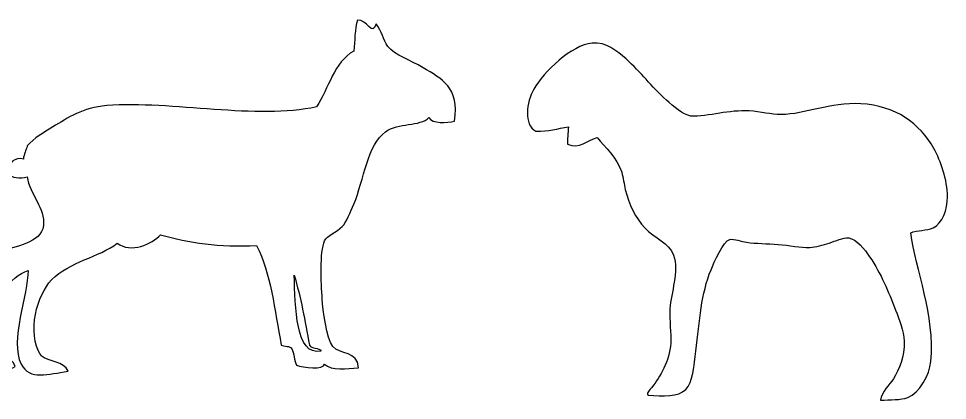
# Model space of a CAD drawing. Header units: centimetres. Extents: x -66 to 65, y -66 to 66.
# Drawn here: x 43.51 to 56.91, y 14.82 to 20.32 of the extents above; entities that cross this region are included whole.
import ezdxf

# ---------------------------------------------------------------- set-up
doc = ezdxf.new("R2010")
doc.units = ezdxf.units.CM
doc.header["$MEASUREMENT"] = 0
doc.layers.add('Layer 1', color=7, linetype='Continuous')

msp = doc.modelspace()

# ---------------------------------------------------------------- linework, layer by layer
at = {"layer": 'Layer 1'}
for points, knots in [([(47.92783, 15.34357), (47.91217, 15.25824), (47.62112, 15.29169), (47.52233, 15.32648), (47.52233, 15.32648), (47.4878, 15.39429), (47.49312, 15.50203), (47.45468, 15.56564), (47.45468, 15.56564), (47.4323, 15.61147), (47.3475, 15.59395), (47.30254, 15.61692), (47.30254, 15.61692), (47.20869, 16.11989), (47.15112, 16.65975), (46.94768, 17.05181), (46.94768, 17.05181), (46.40798, 17.02448), (45.9651, 17.09496), (45.56177, 17.20556), (45.56177, 17.20556), (45.44178, 17.07435), (45.13399, 16.93383), (44.93637, 17.08602), (44.93637, 17.08602), (44.67509, 16.87951), (44.24689, 16.82421), (43.98996, 16.55632), (43.98996, 16.55632), (43.7847, 16.34243), (43.62192, 15.80898), (43.83777, 15.46311), (43.83777, 15.46311), (43.95244, 15.37402), (44.16974, 15.38866), (44.22658, 15.24105), (44.22658, 15.24105), (43.94189, 15.20163), (43.66921, 15.1055), (43.55038, 15.34358), (43.55038, 15.34358), (43.38279, 15.67963), (43.64883, 16.34931), (43.65193, 16.69311), (43.65193, 16.69311), (43.4028, 16.61244), (43.11133, 16.25509), (43.09419, 15.89015), (43.09419, 15.89015), (43.08974, 15.79604), (43.08985, 15.6524), (43.14488, 15.56561), (43.14488, 15.56561), (43.22029, 15.44655), (43.40785, 15.47457), (43.46595, 15.30933), (43.46595, 15.30933), (43.38028, 15.25673), (43.22457, 15.26226), (43.12805, 15.27523), (43.12805, 15.27523), (42.93297, 15.30132), (42.81108, 15.44115), (42.80687, 15.66808), (42.80687, 15.66808), (42.79869, 16.09977), (43.19134, 16.57796), (43.22944, 16.9493), (43.22944, 16.9493), (43.4668, 17.05458), (43.83613, 17.07643), (43.87161, 17.34221), (43.87161, 17.34221), (43.90407, 17.58483), (43.67823, 17.78832), (43.63505, 18.04256), (43.63505, 18.04256), (43.53866, 18.01219), (43.40912, 18.02303), (43.36462, 18.09384), (43.36462, 18.09384), (43.34343, 18.25315), (43.47355, 18.32702), (43.58436, 18.29881), (43.58436, 18.29881), (43.58664, 18.37625), (43.62566, 18.41639), (43.63505, 18.48664), (43.63505, 18.48664), (43.73805, 18.59993), (43.87177, 18.67883), (44.00687, 18.75998), (44.00687, 18.75998), (44.22949, 18.89378), (44.43542, 19.04028), (44.7843, 19.06743), (44.7843, 19.06743), (45.72698, 19.14088), (46.96537, 18.85584), (47.8096, 19.05039), (47.8096, 19.05039), (47.99187, 19.3159), (48.05982, 19.69706), (48.35036, 19.85324), (48.35036, 19.85324), (48.36526, 20.00342), (48.36094, 20.17291), (48.40111, 20.29742), (48.40111, 20.29742), (48.53438, 20.32139), (48.61873, 20.04612), (48.67149, 20.24614), (48.67149, 20.24614), (48.76616, 20.13322), (48.76296, 20.01974), (48.84048, 19.9216), (48.84048, 19.9216), (48.94171, 19.79344), (49.16568, 19.7229), (49.34763, 19.6141), (49.34763, 19.6141), (49.62158, 19.45027), (49.87214, 19.33383), (49.80388, 18.84538), (49.80388, 18.84538), (49.68765, 18.81974), (49.48313, 18.80466), (49.43206, 18.89663), (49.43206, 18.89663), (49.30622, 18.76582), (48.98817, 18.82141), (48.80677, 18.69168), (48.80677, 18.69168), (48.55004, 18.50806), (48.4948, 17.99993), (48.35036, 17.64967), (48.35036, 17.64967), (48.30369, 17.5364), (48.23905, 17.38612), (48.18137, 17.32508), (48.18137, 17.32508), (48.10242, 17.24158), (47.96304, 17.20012), (47.92785, 17.12008), (47.92785, 17.12008), (47.85535, 16.95493), (47.87861, 16.51522), (47.89412, 16.28302), (47.89412, 16.28302), (47.90441, 16.12834), (47.95619, 15.71139), (48.0462, 15.59976), (48.0462, 15.59976), (48.14597, 15.47583), (48.40923, 15.53388), (48.41802, 15.29223), (48.41802, 15.29223), (48.24538, 15.28259), (48.03089, 15.24369), (47.92783, 15.34357)], [0, 0, 0, 0, 0.02439024, 0.02439024, 0.02439024, 0.02439024, 0.04878049, 0.04878049, 0.04878049, 0.04878049, 0.07317073, 0.07317073, 0.07317073, 0.07317073, 0.09756098, 0.09756098, 0.09756098, 0.09756098, 0.12195122, 0.12195122, 0.12195122, 0.12195122, 0.14634146, 0.14634146, 0.14634146, 0.14634146, 0.17073171, 0.17073171, 0.17073171, 0.17073171, 0.19512195, 0.19512195, 0.19512195, 0.19512195, 0.2195122, 0.2195122, 0.2195122, 0.2195122, 0.24390244, 0.24390244, 0.24390244, 0.24390244, 0.26829268, 0.26829268, 0.26829268, 0.26829268, 0.29268293, 0.29268293, 0.29268293, 0.29268293, 0.31707317, 0.31707317, 0.31707317, 0.31707317, 0.34146341, 0.34146341, 0.34146341, 0.34146341, 0.36585366, 0.36585366, 0.36585366, 0.36585366, 0.3902439, 0.3902439, 0.3902439, 0.3902439, 0.41463415, 0.41463415, 0.41463415, 0.41463415, 0.43902439, 0.43902439, 0.43902439, 0.43902439, 0.46341463, 0.46341463, 0.46341463, 0.46341463, 0.48780488, 0.48780488, 0.48780488, 0.48780488, 0.51219512, 0.51219512, 0.51219512, 0.51219512, 0.53658537, 0.53658537, 0.53658537, 0.53658537, 0.56097561, 0.56097561, 0.56097561, 0.56097561, 0.58536585, 0.58536585, 0.58536585, 0.58536585, 0.6097561, 0.6097561, 0.6097561, 0.6097561, 0.63414634, 0.63414634, 0.63414634, 0.63414634, 0.65853659, 0.65853659, 0.65853659, 0.65853659, 0.68292683, 0.68292683, 0.68292683, 0.68292683, 0.70731707, 0.70731707, 0.70731707, 0.70731707, 0.73170732, 0.73170732, 0.73170732, 0.73170732, 0.75609756, 0.75609756, 0.75609756, 0.75609756, 0.7804878, 0.7804878, 0.7804878, 0.7804878, 0.80487805, 0.80487805, 0.80487805, 0.80487805, 0.82926829, 0.82926829, 0.82926829, 0.82926829, 0.85365854, 0.85365854, 0.85365854, 0.85365854, 0.87804878, 0.87804878, 0.87804878, 0.87804878, 0.90243902, 0.90243902, 0.90243902, 0.90243902, 0.92682927, 0.92682927, 0.92682927, 0.92682927, 0.95121951, 0.95121951, 0.95121951, 0.95121951, 1, 1, 1, 1]), ([(56.38214, 17.2341), (56.45636, 16.7098), (56.73478, 16.04451), (56.67323, 15.38366), (56.67323, 15.38366), (56.65468, 15.18501), (56.50988, 14.929), (56.3406, 14.86381), (56.3406, 14.86381), (56.23016, 14.82129), (56.09525, 14.83714), (55.94552, 14.82227), (55.94552, 14.82227), (55.97007, 14.95493), (56.07202, 15.03579), (56.13263, 15.13413), (56.13263, 15.13413), (56.21351, 15.26534), (56.30104, 15.44719), (56.2886, 15.67478), (56.2886, 15.67478), (56.27992, 15.83292), (56.22044, 15.97188), (56.1638, 16.12174), (56.1638, 16.12174), (56.05926, 16.39868), (55.95803, 16.64056), (55.78955, 16.89104), (55.78955, 16.89104), (55.72031, 16.99399), (55.60135, 17.15031), (55.48806, 17.16131), (55.48806, 17.16131), (55.40278, 17.16962), (55.30285, 17.11662), (55.20742, 17.08855), (55.20742, 17.08855), (55.11405, 17.06111), (55.01734, 17.03), (54.92672, 17.02613), (54.92672, 17.02613), (54.79459, 17.0206), (54.63134, 17.05579), (54.46928, 17.06778), (54.46928, 17.06778), (54.31405, 17.07921), (54.15043, 17.08209), (54.01189, 17.09895), (54.01189, 17.09895), (53.94418, 17.10718), (53.8365, 17.1547), (53.77279, 17.14054), (53.77279, 17.14054), (53.67947, 17.11977), (53.54284, 16.80335), (53.50252, 16.70392), (53.50252, 16.70392), (53.35943, 16.35149), (53.33747, 15.98179), (53.28419, 15.52917), (53.28419, 15.52917), (53.26067, 15.32938), (53.23866, 15.07742), (53.13862, 14.9782), (53.13862, 14.9782), (53.02985, 14.8703), (52.80659, 14.88234), (52.59808, 14.89504), (52.59808, 14.89504), (52.55715, 14.92113), (52.62525, 14.97725), (52.65007, 15.00939), (52.65007, 15.00939), (52.76784, 15.16205), (52.90153, 15.38528), (52.92034, 15.64357), (52.92034, 15.64357), (52.9314, 15.79518), (52.89708, 15.95901), (52.90994, 16.14249), (52.90994, 16.14249), (52.92595, 16.3713), (53.04088, 16.67859), (52.96193, 16.91179), (52.96193, 16.91179), (52.89899, 17.09761), (52.69007, 17.15539), (52.54608, 17.30687), (52.54608, 17.30687), (52.4158, 17.44387), (52.31798, 17.65239), (52.26544, 17.85784), (52.26544, 17.85784), (52.2462, 17.9328), (52.23951, 18.03109), (52.21345, 18.10732), (52.21345, 18.10732), (52.13696, 18.33052), (51.9757, 18.46602), (51.85994, 18.6063), (51.85994, 18.6063), (51.71355, 18.56899), (51.60435, 18.4371), (51.43378, 18.51269), (51.43378, 18.51269), (51.42066, 18.57312), (51.44582, 18.67922), (51.44418, 18.76222), (51.44418, 18.76222), (51.29064, 18.73907), (51.15909, 18.69388), (50.97634, 18.69983), (50.97634, 18.69983), (50.7933, 18.78688), (50.84172, 19.12081), (50.94512, 19.30279), (50.94512, 19.30279), (51.0922, 19.56161), (51.48995, 19.93723), (51.78718, 19.96814), (51.78718, 19.96814), (51.99332, 19.98962), (52.14193, 19.85545), (52.27584, 19.73943), (52.27584, 19.73943), (52.49753, 19.54732), (52.6293, 19.34962), (52.85798, 19.14684), (52.85798, 19.14684), (52.95937, 19.05693), (53.0946, 18.93459), (53.21144, 18.91813), (53.21144, 18.91813), (53.33003, 18.90149), (53.48243, 18.93864), (53.62729, 18.95975), (53.62729, 18.95975), (53.76207, 18.97933), (53.91166, 18.99949), (54.05345, 18.99089), (54.05345, 18.99089), (54.22048, 18.98076), (54.36619, 18.93808), (54.51089, 18.93893), (54.51089, 18.93893), (54.86959, 18.94113), (55.20992, 19.12006), (55.66482, 19.09488), (55.66482, 19.09488), (56.16282, 19.06736), (56.51464, 18.81148), (56.71485, 18.45035), (56.71485, 18.45035), (56.81918, 18.26205), (56.91236, 18.00508), (56.91236, 17.75383), (56.91236, 17.75383), (56.91236, 17.57389), (56.84296, 17.36844), (56.70442, 17.30682), (56.70442, 17.30682), (56.61124, 17.26543), (56.48112, 17.27503), (56.38214, 17.2341)], [0, 0, 0, 0, 0.02380952, 0.02380952, 0.02380952, 0.02380952, 0.04761905, 0.04761905, 0.04761905, 0.04761905, 0.07142857, 0.07142857, 0.07142857, 0.07142857, 0.0952381, 0.0952381, 0.0952381, 0.0952381, 0.11904762, 0.11904762, 0.11904762, 0.11904762, 0.14285714, 0.14285714, 0.14285714, 0.14285714, 0.16666667, 0.16666667, 0.16666667, 0.16666667, 0.19047619, 0.19047619, 0.19047619, 0.19047619, 0.21428571, 0.21428571, 0.21428571, 0.21428571, 0.23809524, 0.23809524, 0.23809524, 0.23809524, 0.26190476, 0.26190476, 0.26190476, 0.26190476, 0.28571429, 0.28571429, 0.28571429, 0.28571429, 0.30952381, 0.30952381, 0.30952381, 0.30952381, 0.33333333, 0.33333333, 0.33333333, 0.33333333, 0.35714286, 0.35714286, 0.35714286, 0.35714286, 0.38095238, 0.38095238, 0.38095238, 0.38095238, 0.4047619, 0.4047619, 0.4047619, 0.4047619, 0.42857143, 0.42857143, 0.42857143, 0.42857143, 0.45238095, 0.45238095, 0.45238095, 0.45238095, 0.47619048, 0.47619048, 0.47619048, 0.47619048, 0.5, 0.5, 0.5, 0.5, 0.52380952, 0.52380952, 0.52380952, 0.52380952, 0.54761905, 0.54761905, 0.54761905, 0.54761905, 0.57142857, 0.57142857, 0.57142857, 0.57142857, 0.5952381, 0.5952381, 0.5952381, 0.5952381, 0.61904762, 0.61904762, 0.61904762, 0.61904762, 0.64285714, 0.64285714, 0.64285714, 0.64285714, 0.66666667, 0.66666667, 0.66666667, 0.66666667, 0.69047619, 0.69047619, 0.69047619, 0.69047619, 0.71428571, 0.71428571, 0.71428571, 0.71428571, 0.73809524, 0.73809524, 0.73809524, 0.73809524, 0.76190476, 0.76190476, 0.76190476, 0.76190476, 0.78571429, 0.78571429, 0.78571429, 0.78571429, 0.80952381, 0.80952381, 0.80952381, 0.80952381, 0.83333333, 0.83333333, 0.83333333, 0.83333333, 0.85714286, 0.85714286, 0.85714286, 0.85714286, 0.88095238, 0.88095238, 0.88095238, 0.88095238, 0.9047619, 0.9047619, 0.9047619, 0.9047619, 0.92857143, 0.92857143, 0.92857143, 0.92857143, 0.95238095, 0.95238095, 0.95238095, 0.95238095, 1, 1, 1, 1]), ([(47.87719, 15.53143), (47.84851, 15.58792), (47.73741, 15.56098), (47.70809, 15.61689), (47.70809, 15.61689), (47.64567, 15.96368), (47.58371, 16.31105), (47.48846, 16.62479), (47.48846, 16.62479), (47.51008, 16.166), (47.49955, 15.45949), (47.87719, 15.53143)], [0, 0, 0, 0, 0.25, 0.25, 0.25, 0.25, 0.5, 0.5, 0.5, 0.5, 1, 1, 1, 1])]:
    msp.add_open_spline(points, degree=3, knots=knots, dxfattribs=at)

doc.saveas('drawing.dxf')
